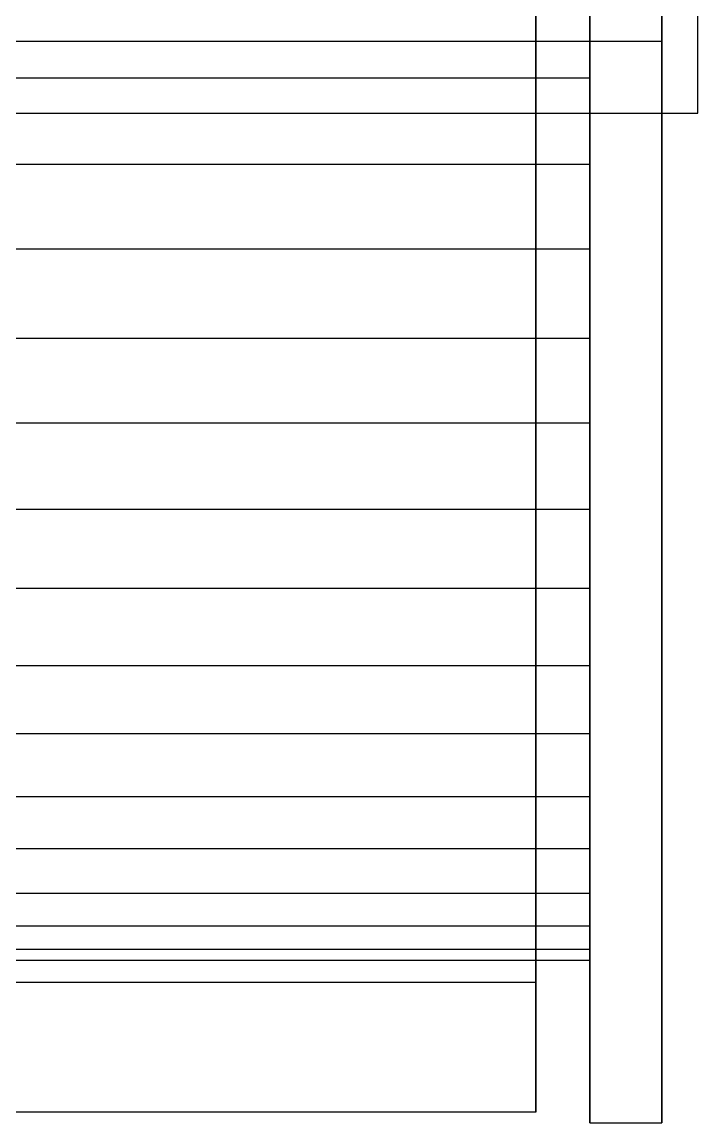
# Model space of a CAD drawing. Header units: millimetres. Extents: x -201 to 3037, y -406 to 3230.
# Drawn here: x 2498.25 to 2517, y 1329 to 1359.53 of the extents above; entities that cross this region are included whole.
import ezdxf

# ---------------------------------------------------------------- set-up
doc = ezdxf.new("R2010")
doc.units = ezdxf.units.MM
doc.layers.add('HIDDEN', color=8, linetype='Continuous')
doc.layers.add('VISIBLE', color=7, linetype='Continuous')

msp = doc.modelspace()

# ---------------------------------------------------------------- linework, layer by layer
at = {"layer": 'HIDDEN'}
for points in [[(2517, 1357), (2517, 1382)], [(2514, 1329), (2514, 1329.577), (2514, 1331.278), (2514, 1334.018), (2514, 1337.66), (2514, 1342.021), (2514, 1346.882), (2514, 1352), (2514, 1357.118), (2514, 1361.979), (2514, 1366.34), (2514, 1369.982), (2514, 1372.722), (2514, 1374.423), (2514, 1375)], [(2514, 1375), (2514, 1374.855), (2514, 1374.423), (2514, 1373.709), (2514, 1372.722), (2514, 1371.475), (2514, 1369.982), (2514, 1368.263), (2514, 1366.34), (2514, 1364.237), (2514, 1361.979), (2514, 1359.596), (2514, 1357.118), (2514, 1354.575), (2514, 1352)], [(2514, 1329), (2514, 1329.577), (2514, 1331.278), (2514, 1334.018), (2514, 1337.66), (2514, 1342.021), (2514, 1346.882), (2514, 1352), (2514, 1357.118), (2514, 1361.979), (2514, 1366.34), (2514, 1369.982), (2514, 1372.722), (2514, 1374.423), (2514, 1375)], [(2516, 1329), (2516, 1329.577), (2516, 1331.278), (2516, 1334.018), (2516, 1337.66), (2516, 1342.021), (2516, 1346.882), (2516, 1352), (2516, 1357.118), (2516, 1361.979), (2516, 1366.34), (2516, 1369.982), (2516, 1372.722), (2516, 1374.423), (2516, 1375)], [(2516, 1375), (2516, 1374.855), (2516, 1374.423), (2516, 1373.709), (2516, 1372.722), (2516, 1371.475), (2516, 1369.982), (2516, 1368.263), (2516, 1366.34), (2516, 1364.237), (2516, 1361.979), (2516, 1359.596), (2516, 1357.118), (2516, 1354.575), (2516, 1352)], [(2516, 1329), (2516, 1329.577), (2516, 1331.278), (2516, 1334.018), (2516, 1337.66), (2516, 1342.021), (2516, 1346.882), (2516, 1352), (2516, 1357.118), (2516, 1361.979), (2516, 1366.34), (2516, 1369.982), (2516, 1372.722), (2516, 1374.423), (2516, 1375)], [(2512.5, 1329.3), (2512.5, 1329.869), (2512.5, 1331.548), (2512.5, 1334.252), (2512.5, 1337.847), (2512.5, 1342.151), (2512.5, 1346.949), (2512.5, 1352), (2512.5, 1357.051), (2512.5, 1361.849), (2512.5, 1366.153), (2512.5, 1369.748), (2512.5, 1372.452), (2512.5, 1374.131), (2512.5, 1374.7)], [(2512.5, 1371.1), (2512.5, 1370.621), (2512.5, 1369.209), (2512.5, 1366.933), (2512.5, 1363.909), (2512.5, 1360.287), (2512.5, 1356.25), (2512.5, 1352), (2512.5, 1347.75), (2512.5, 1343.713), (2512.5, 1340.091), (2512.5, 1337.067), (2512.5, 1334.791), (2512.5, 1333.379), (2512.5, 1332.9)], [(2512.5, 1332.9), (2512.5, 1333.379), (2512.5, 1334.791), (2512.5, 1337.067), (2512.5, 1340.091), (2512.5, 1343.713), (2512.5, 1347.75), (2512.5, 1352), (2512.5, 1356.25), (2512.5, 1360.287), (2512.5, 1363.909), (2512.5, 1366.933), (2512.5, 1369.209), (2512.5, 1370.621), (2512.5, 1371.1)], [(2514, 1360.17), (2514, 1360.018), (2514, 1359.865), (2514, 1359.711), (2514, 1359.557), (2514, 1359.402), (2514, 1359.247), (2514, 1359.091), (2514, 1358.934), (2514, 1358.777), (2514, 1358.619), (2514, 1358.46), (2514, 1358.302), (2514, 1358.142), (2514, 1357.982)], [(2514, 1357.982), (2514, 1358.142), (2514, 1358.302), (2514, 1358.46), (2514, 1358.619), (2514, 1358.777), (2514, 1358.934), (2514, 1359.091), (2514, 1359.247), (2514, 1359.402), (2514, 1359.557), (2514, 1359.711), (2514, 1359.865), (2514, 1360.018), (2514, 1360.17)], [(2514, 1360.17), (2514, 1360.018), (2514, 1359.865), (2514, 1359.711), (2514, 1359.557), (2514, 1359.402), (2514, 1359.247), (2514, 1359.091), (2514, 1358.934), (2514, 1358.777), (2514, 1358.619), (2514, 1358.46), (2514, 1358.302), (2514, 1358.142), (2514, 1357.982)], [(2514, 1357.982), (2514, 1358.142), (2514, 1358.302), (2514, 1358.46), (2514, 1358.619), (2514, 1358.777), (2514, 1358.934), (2514, 1359.091), (2514, 1359.247), (2514, 1359.402), (2514, 1359.557), (2514, 1359.711), (2514, 1359.865), (2514, 1360.018), (2514, 1360.17)], [(2479, 1359), (2516, 1359)], [(2480, 1359), (2516, 1359)], [(2514, 1345), (2514, 1345.176), (2514, 1345.693), (2514, 1346.527), (2514, 1347.636), (2514, 1348.963), (2514, 1350.442), (2514, 1352), (2514, 1353.558), (2514, 1355.037), (2514, 1356.364), (2514, 1357.473), (2514, 1358.307), (2514, 1358.824), (2514, 1359)], [(2514, 1359), (2514, 1358.956), (2514, 1358.824), (2514, 1358.607), (2514, 1358.307), (2514, 1357.927), (2514, 1357.473), (2514, 1356.95), (2514, 1356.364), (2514, 1355.724), (2514, 1355.037), (2514, 1354.312), (2514, 1353.558), (2514, 1352.784), (2514, 1352)], [(2514, 1345), (2514, 1345.176), (2514, 1345.693), (2514, 1346.527), (2514, 1347.636), (2514, 1348.963), (2514, 1350.442), (2514, 1352), (2514, 1353.558), (2514, 1355.037), (2514, 1356.364), (2514, 1357.473), (2514, 1358.307), (2514, 1358.824), (2514, 1359)], [(2514, 1359), (2514, 1358.956), (2514, 1358.824), (2514, 1358.607), (2514, 1358.307), (2514, 1357.927), (2514, 1357.473), (2514, 1356.95), (2514, 1356.364), (2514, 1355.724), (2514, 1355.037), (2514, 1354.312), (2514, 1353.558), (2514, 1352.784), (2514, 1352)], [(2516, 1345), (2516, 1345.176), (2516, 1345.693), (2516, 1346.527), (2516, 1347.636), (2516, 1348.963), (2516, 1350.442), (2516, 1352), (2516, 1353.558), (2516, 1355.037), (2516, 1356.364), (2516, 1357.473), (2516, 1358.307), (2516, 1358.824), (2516, 1359)], [(2516, 1359), (2516, 1358.956), (2516, 1358.824), (2516, 1358.607), (2516, 1358.307), (2516, 1357.927), (2516, 1357.473), (2516, 1356.95), (2516, 1356.364), (2516, 1355.724), (2516, 1355.037), (2516, 1354.312), (2516, 1353.558), (2516, 1352.784), (2516, 1352)], [(2516, 1359), (2516, 1358.824), (2516, 1358.307), (2516, 1357.473), (2516, 1356.364), (2516, 1355.037), (2516, 1353.558), (2516, 1352), (2516, 1350.442), (2516, 1348.963), (2516, 1347.636), (2516, 1346.527), (2516, 1345.693), (2516, 1345.176), (2516, 1345)], [(2516, 1345), (2516, 1345.176), (2516, 1345.693), (2516, 1346.527), (2516, 1347.636), (2516, 1348.963), (2516, 1350.442), (2516, 1352), (2516, 1353.558), (2516, 1355.037), (2516, 1356.364), (2516, 1357.473), (2516, 1358.307), (2516, 1358.824), (2516, 1359)], [(2516, 1345), (2516, 1345.176), (2516, 1345.693), (2516, 1346.527), (2516, 1347.636), (2516, 1348.963), (2516, 1350.442), (2516, 1352), (2516, 1353.558), (2516, 1355.037), (2516, 1356.364), (2516, 1357.473), (2516, 1358.307), (2516, 1358.824), (2516, 1359)], [(2516, 1359), (2516, 1358.956), (2516, 1358.824), (2516, 1358.607), (2516, 1358.307), (2516, 1357.927), (2516, 1357.473), (2516, 1356.95), (2516, 1356.364), (2516, 1355.724), (2516, 1355.037), (2516, 1354.312), (2516, 1353.558), (2516, 1352.784), (2516, 1352)], [(2516, 1359), (2516, 1358.824), (2516, 1358.307), (2516, 1357.473), (2516, 1356.364), (2516, 1355.037), (2516, 1353.558), (2516, 1352), (2516, 1350.442), (2516, 1348.963), (2516, 1347.636), (2516, 1346.527), (2516, 1345.693), (2516, 1345.176), (2516, 1345)], [(2516, 1345), (2516, 1345.176), (2516, 1345.693), (2516, 1346.527), (2516, 1347.636), (2516, 1348.963), (2516, 1350.442), (2516, 1352), (2516, 1353.558), (2516, 1355.037), (2516, 1356.364), (2516, 1357.473), (2516, 1358.307), (2516, 1358.824), (2516, 1359)], [(2486, 1357.982), (2514, 1357.982)], [(2486, 1357.982), (2514, 1357.982)], [(2486, 1357.982), (2514, 1357.982)], [(2487.5, 1357.982), (2512.5, 1357.982)], [(2514, 1355.587), (2514, 1355.619), (2514, 1355.692), (2514, 1355.803), (2514, 1355.95), (2514, 1356.127), (2514, 1356.329), (2514, 1356.55), (2514, 1356.781), (2514, 1357.015), (2514, 1357.246), (2514, 1357.464), (2514, 1357.664), (2514, 1357.839), (2514, 1357.982)], [(2514, 1357.982), (2514, 1357.929), (2514, 1357.871), (2514, 1357.808), (2514, 1357.74), (2514, 1357.668), (2514, 1357.591), (2514, 1357.511), (2514, 1357.428), (2514, 1357.342), (2514, 1357.254), (2514, 1357.163), (2514, 1357.072), (2514, 1356.979), (2514, 1356.886)], [(2514, 1355.587), (2514, 1355.619), (2514, 1355.692), (2514, 1355.803), (2514, 1355.95), (2514, 1356.127), (2514, 1356.329), (2514, 1356.55), (2514, 1356.781), (2514, 1357.015), (2514, 1357.246), (2514, 1357.464), (2514, 1357.664), (2514, 1357.839), (2514, 1357.982)], [(2514, 1357.982), (2514, 1357.929), (2514, 1357.871), (2514, 1357.808), (2514, 1357.74), (2514, 1357.668), (2514, 1357.591), (2514, 1357.511), (2514, 1357.428), (2514, 1357.342), (2514, 1357.254), (2514, 1357.163), (2514, 1357.072), (2514, 1356.979), (2514, 1356.886)], [(2483, 1357), (2517, 1357)], [(2483, 1357), (2516, 1357)], [(2514, 1356.886), (2514, 1356.745), (2514, 1356.605), (2514, 1356.468), (2514, 1356.337), (2514, 1356.212), (2514, 1356.095), (2514, 1355.987), (2514, 1355.891), (2514, 1355.805), (2514, 1355.733), (2514, 1355.675), (2514, 1355.631), (2514, 1355.601), (2514, 1355.587)], [(2514, 1356.886), (2514, 1356.745), (2514, 1356.605), (2514, 1356.468), (2514, 1356.337), (2514, 1356.212), (2514, 1356.095), (2514, 1355.987), (2514, 1355.891), (2514, 1355.805), (2514, 1355.733), (2514, 1355.675), (2514, 1355.631), (2514, 1355.601), (2514, 1355.587)], [(2486, 1355.587), (2514, 1355.587)], [(2486, 1355.587), (2514, 1355.587)], [(2486, 1355.587), (2514, 1355.587)], [(2487.5, 1355.587), (2512.5, 1355.587)], [(2514, 1355.587), (2514, 1355.421), (2514, 1355.255), (2514, 1355.088), (2514, 1354.921), (2514, 1354.754), (2514, 1354.586), (2514, 1354.418), (2514, 1354.251), (2514, 1354.082), (2514, 1353.914), (2514, 1353.746), (2514, 1353.577), (2514, 1353.408), (2514, 1353.24)], [(2514, 1353.24), (2514, 1353.408), (2514, 1353.577), (2514, 1353.746), (2514, 1353.914), (2514, 1354.082), (2514, 1354.251), (2514, 1354.418), (2514, 1354.586), (2514, 1354.754), (2514, 1354.921), (2514, 1355.088), (2514, 1355.255), (2514, 1355.421), (2514, 1355.587)], [(2514, 1355.587), (2514, 1355.421), (2514, 1355.255), (2514, 1355.088), (2514, 1354.921), (2514, 1354.754), (2514, 1354.586), (2514, 1354.418), (2514, 1354.251), (2514, 1354.082), (2514, 1353.914), (2514, 1353.746), (2514, 1353.577), (2514, 1353.408), (2514, 1353.24)], [(2514, 1353.24), (2514, 1353.408), (2514, 1353.577), (2514, 1353.746), (2514, 1353.914), (2514, 1354.082), (2514, 1354.251), (2514, 1354.418), (2514, 1354.586), (2514, 1354.754), (2514, 1354.921), (2514, 1355.088), (2514, 1355.255), (2514, 1355.421), (2514, 1355.587)], [(2486, 1353.24), (2514, 1353.24)], [(2486, 1353.24), (2514, 1353.24)], [(2486, 1353.24), (2514, 1353.24)], [(2487.5, 1353.24), (2512.5, 1353.24)], [(2514, 1350.76), (2514, 1350.851), (2514, 1350.979), (2514, 1351.14), (2514, 1351.329), (2514, 1351.54), (2514, 1351.766), (2514, 1352), (2514, 1352.234), (2514, 1352.46), (2514, 1352.671), (2514, 1352.86), (2514, 1353.021), (2514, 1353.149), (2514, 1353.24)], [(2514, 1353.24), (2514, 1353.199), (2514, 1353.149), (2514, 1353.09), (2514, 1353.021), (2514, 1352.944), (2514, 1352.86), (2514, 1352.768), (2514, 1352.671), (2514, 1352.567), (2514, 1352.46), (2514, 1352.348), (2514, 1352.234), (2514, 1352.117), (2514, 1352)], [(2514, 1350.76), (2514, 1350.851), (2514, 1350.979), (2514, 1351.14), (2514, 1351.329), (2514, 1351.54), (2514, 1351.766), (2514, 1352), (2514, 1352.234), (2514, 1352.46), (2514, 1352.671), (2514, 1352.86), (2514, 1353.021), (2514, 1353.149), (2514, 1353.24)], [(2514, 1353.24), (2514, 1353.199), (2514, 1353.149), (2514, 1353.09), (2514, 1353.021), (2514, 1352.944), (2514, 1352.86), (2514, 1352.768), (2514, 1352.671), (2514, 1352.567), (2514, 1352.46), (2514, 1352.348), (2514, 1352.234), (2514, 1352.117), (2514, 1352)], [(2514, 1352), (2514, 1351.883), (2514, 1351.766), (2514, 1351.652), (2514, 1351.54), (2514, 1351.433), (2514, 1351.329), (2514, 1351.232), (2514, 1351.14), (2514, 1351.056), (2514, 1350.979), (2514, 1350.91), (2514, 1350.851), (2514, 1350.801), (2514, 1350.76)], [(2514, 1352), (2514, 1351.216), (2514, 1350.442), (2514, 1349.688), (2514, 1348.963), (2514, 1348.276), (2514, 1347.636), (2514, 1347.05), (2514, 1346.527), (2514, 1346.073), (2514, 1345.693), (2514, 1345.393), (2514, 1345.176), (2514, 1345.044), (2514, 1345)], [(2514, 1352), (2514, 1349.425), (2514, 1346.882), (2514, 1344.404), (2514, 1342.021), (2514, 1339.763), (2514, 1337.66), (2514, 1335.737), (2514, 1334.018), (2514, 1332.525), (2514, 1331.278), (2514, 1330.291), (2514, 1329.577), (2514, 1329.145), (2514, 1329)], [(2514, 1352), (2514, 1351.883), (2514, 1351.766), (2514, 1351.652), (2514, 1351.54), (2514, 1351.433), (2514, 1351.329), (2514, 1351.232), (2514, 1351.14), (2514, 1351.056), (2514, 1350.979), (2514, 1350.91), (2514, 1350.851), (2514, 1350.801), (2514, 1350.76)], [(2514, 1352), (2514, 1351.216), (2514, 1350.442), (2514, 1349.688), (2514, 1348.963), (2514, 1348.276), (2514, 1347.636), (2514, 1347.05), (2514, 1346.527), (2514, 1346.073), (2514, 1345.693), (2514, 1345.393), (2514, 1345.176), (2514, 1345.044), (2514, 1345)], [(2516, 1352), (2516, 1349.425), (2516, 1346.882), (2516, 1344.404), (2516, 1342.021), (2516, 1339.763), (2516, 1337.66), (2516, 1335.737), (2516, 1334.018), (2516, 1332.525), (2516, 1331.278), (2516, 1330.291), (2516, 1329.577), (2516, 1329.145), (2516, 1329)], [(2516, 1352), (2516, 1351.216), (2516, 1350.442), (2516, 1349.688), (2516, 1348.963), (2516, 1348.276), (2516, 1347.636), (2516, 1347.05), (2516, 1346.527), (2516, 1346.073), (2516, 1345.693), (2516, 1345.393), (2516, 1345.176), (2516, 1345.044), (2516, 1345)], [(2516, 1352), (2516, 1351.216), (2516, 1350.442), (2516, 1349.688), (2516, 1348.963), (2516, 1348.276), (2516, 1347.636), (2516, 1347.05), (2516, 1346.527), (2516, 1346.073), (2516, 1345.693), (2516, 1345.393), (2516, 1345.176), (2516, 1345.044), (2516, 1345)], [(2486, 1350.76), (2514, 1350.76)], [(2486, 1350.76), (2514, 1350.76)], [(2486, 1350.76), (2514, 1350.76)], [(2487.5, 1350.76), (2512.5, 1350.76)], [(2514, 1350.76), (2514, 1350.592), (2514, 1350.423), (2514, 1350.254), (2514, 1350.086), (2514, 1349.918), (2514, 1349.749), (2514, 1349.582), (2514, 1349.414), (2514, 1349.246), (2514, 1349.079), (2514, 1348.912), (2514, 1348.745), (2514, 1348.579), (2514, 1348.413)], [(2514, 1348.413), (2514, 1348.579), (2514, 1348.745), (2514, 1348.912), (2514, 1349.079), (2514, 1349.246), (2514, 1349.414), (2514, 1349.582), (2514, 1349.749), (2514, 1349.918), (2514, 1350.086), (2514, 1350.254), (2514, 1350.423), (2514, 1350.592), (2514, 1350.76)], [(2514, 1350.76), (2514, 1350.592), (2514, 1350.423), (2514, 1350.254), (2514, 1350.086), (2514, 1349.918), (2514, 1349.749), (2514, 1349.582), (2514, 1349.414), (2514, 1349.246), (2514, 1349.079), (2514, 1348.912), (2514, 1348.745), (2514, 1348.579), (2514, 1348.413)], [(2514, 1348.413), (2514, 1348.579), (2514, 1348.745), (2514, 1348.912), (2514, 1349.079), (2514, 1349.246), (2514, 1349.414), (2514, 1349.582), (2514, 1349.749), (2514, 1349.918), (2514, 1350.086), (2514, 1350.254), (2514, 1350.423), (2514, 1350.592), (2514, 1350.76)], [(2486, 1348.413), (2514, 1348.413)], [(2486, 1348.413), (2514, 1348.413)], [(2486, 1348.413), (2514, 1348.413)], [(2487.5, 1348.413), (2512.5, 1348.413)], [(2514, 1346.018), (2514, 1346.161), (2514, 1346.336), (2514, 1346.536), (2514, 1346.754), (2514, 1346.985), (2514, 1347.219), (2514, 1347.45), (2514, 1347.671), (2514, 1347.873), (2514, 1348.05), (2514, 1348.197), (2514, 1348.308), (2514, 1348.381), (2514, 1348.413)], [(2514, 1348.413), (2514, 1348.399), (2514, 1348.369), (2514, 1348.325), (2514, 1348.267), (2514, 1348.195), (2514, 1348.109), (2514, 1348.013), (2514, 1347.905), (2514, 1347.788), (2514, 1347.663), (2514, 1347.532), (2514, 1347.395), (2514, 1347.255), (2514, 1347.114)], [(2514, 1346.018), (2514, 1346.161), (2514, 1346.336), (2514, 1346.536), (2514, 1346.754), (2514, 1346.985), (2514, 1347.219), (2514, 1347.45), (2514, 1347.671), (2514, 1347.873), (2514, 1348.05), (2514, 1348.197), (2514, 1348.308), (2514, 1348.381), (2514, 1348.413)], [(2514, 1348.413), (2514, 1348.399), (2514, 1348.369), (2514, 1348.325), (2514, 1348.267), (2514, 1348.195), (2514, 1348.109), (2514, 1348.013), (2514, 1347.905), (2514, 1347.788), (2514, 1347.663), (2514, 1347.532), (2514, 1347.395), (2514, 1347.255), (2514, 1347.114)], [(2514, 1347.114), (2514, 1347.021), (2514, 1346.928), (2514, 1346.837), (2514, 1346.746), (2514, 1346.658), (2514, 1346.572), (2514, 1346.489), (2514, 1346.409), (2514, 1346.332), (2514, 1346.26), (2514, 1346.192), (2514, 1346.129), (2514, 1346.071), (2514, 1346.018)], [(2514, 1347.114), (2514, 1347.021), (2514, 1346.928), (2514, 1346.837), (2514, 1346.746), (2514, 1346.658), (2514, 1346.572), (2514, 1346.489), (2514, 1346.409), (2514, 1346.332), (2514, 1346.26), (2514, 1346.192), (2514, 1346.129), (2514, 1346.071), (2514, 1346.018)], [(2486, 1346.018), (2514, 1346.018)], [(2486, 1346.018), (2514, 1346.018)], [(2486, 1346.018), (2514, 1346.018)], [(2487.5, 1346.018), (2512.5, 1346.018)], [(2514, 1346.018), (2514, 1345.858), (2514, 1345.698), (2514, 1345.54), (2514, 1345.381), (2514, 1345.223), (2514, 1345.066), (2514, 1344.909), (2514, 1344.753), (2514, 1344.598), (2514, 1344.443), (2514, 1344.289), (2514, 1344.135), (2514, 1343.982), (2514, 1343.83)], [(2514, 1343.83), (2514, 1343.982), (2514, 1344.135), (2514, 1344.289), (2514, 1344.443), (2514, 1344.598), (2514, 1344.753), (2514, 1344.909), (2514, 1345.066), (2514, 1345.223), (2514, 1345.381), (2514, 1345.54), (2514, 1345.698), (2514, 1345.858), (2514, 1346.018)], [(2514, 1346.018), (2514, 1345.858), (2514, 1345.698), (2514, 1345.54), (2514, 1345.381), (2514, 1345.223), (2514, 1345.066), (2514, 1344.909), (2514, 1344.753), (2514, 1344.598), (2514, 1344.443), (2514, 1344.289), (2514, 1344.135), (2514, 1343.982), (2514, 1343.83)], [(2514, 1343.83), (2514, 1343.982), (2514, 1344.135), (2514, 1344.289), (2514, 1344.443), (2514, 1344.598), (2514, 1344.753), (2514, 1344.909), (2514, 1345.066), (2514, 1345.223), (2514, 1345.381), (2514, 1345.54), (2514, 1345.698), (2514, 1345.858), (2514, 1346.018)], [(2486, 1343.83), (2514, 1343.83)], [(2486, 1343.83), (2514, 1343.83)], [(2486, 1343.83), (2514, 1343.83)], [(2487.5, 1343.83), (2512.5, 1343.83)], [(2514, 1341.683), (2514, 1341.852), (2514, 1342.041), (2514, 1342.244), (2514, 1342.456), (2514, 1342.67), (2514, 1342.882), (2514, 1343.085), (2514, 1343.273), (2514, 1343.442), (2514, 1343.587), (2514, 1343.704), (2514, 1343.79), (2514, 1343.843), (2514, 1343.861)], [(2514, 1343.861), (2514, 1343.861), (2514, 1343.86), (2514, 1343.859), (2514, 1343.858), (2514, 1343.857), (2514, 1343.855), (2514, 1343.853), (2514, 1343.851), (2514, 1343.848), (2514, 1343.845), (2514, 1343.842), (2514, 1343.838), (2514, 1343.834), (2514, 1343.83)], [(2514, 1343.83), (2514, 1343.834), (2514, 1343.838), (2514, 1343.842), (2514, 1343.845), (2514, 1343.848), (2514, 1343.851), (2514, 1343.853), (2514, 1343.855), (2514, 1343.857), (2514, 1343.858), (2514, 1343.859), (2514, 1343.86), (2514, 1343.861), (2514, 1343.861)], [(2514, 1343.861), (2514, 1343.853), (2514, 1343.828), (2514, 1343.788), (2514, 1343.732), (2514, 1343.661), (2514, 1343.577), (2514, 1343.48), (2514, 1343.371), (2514, 1343.252), (2514, 1343.125), (2514, 1342.99), (2514, 1342.85), (2514, 1342.706), (2514, 1342.561)], [(2514, 1341.683), (2514, 1341.852), (2514, 1342.041), (2514, 1342.244), (2514, 1342.456), (2514, 1342.67), (2514, 1342.882), (2514, 1343.085), (2514, 1343.273), (2514, 1343.442), (2514, 1343.587), (2514, 1343.704), (2514, 1343.79), (2514, 1343.843), (2514, 1343.861)], [(2514, 1343.861), (2514, 1343.861), (2514, 1343.86), (2514, 1343.859), (2514, 1343.858), (2514, 1343.857), (2514, 1343.855), (2514, 1343.853), (2514, 1343.851), (2514, 1343.848), (2514, 1343.845), (2514, 1343.842), (2514, 1343.838), (2514, 1343.834), (2514, 1343.83)], [(2514, 1343.83), (2514, 1343.834), (2514, 1343.838), (2514, 1343.842), (2514, 1343.845), (2514, 1343.848), (2514, 1343.851), (2514, 1343.853), (2514, 1343.855), (2514, 1343.857), (2514, 1343.858), (2514, 1343.859), (2514, 1343.86), (2514, 1343.861), (2514, 1343.861)], [(2514, 1343.861), (2514, 1343.853), (2514, 1343.828), (2514, 1343.788), (2514, 1343.732), (2514, 1343.661), (2514, 1343.577), (2514, 1343.48), (2514, 1343.371), (2514, 1343.252), (2514, 1343.125), (2514, 1342.99), (2514, 1342.85), (2514, 1342.706), (2514, 1342.561)], [(2514, 1342.561), (2514, 1342.492), (2514, 1342.423), (2514, 1342.355), (2514, 1342.287), (2514, 1342.221), (2514, 1342.155), (2514, 1342.09), (2514, 1342.026), (2514, 1341.964), (2514, 1341.904), (2514, 1341.846), (2514, 1341.789), (2514, 1341.735), (2514, 1341.683)], [(2514, 1342.561), (2514, 1342.492), (2514, 1342.423), (2514, 1342.355), (2514, 1342.287), (2514, 1342.221), (2514, 1342.155), (2514, 1342.09), (2514, 1342.026), (2514, 1341.964), (2514, 1341.904), (2514, 1341.846), (2514, 1341.789), (2514, 1341.735), (2514, 1341.683)], [(2486, 1341.683), (2514, 1341.683)], [(2486, 1341.683), (2514, 1341.683)], [(2486, 1341.683), (2514, 1341.683)], [(2487.5, 1341.683), (2512.5, 1341.683)], [(2514, 1341.683), (2514, 1341.543), (2514, 1341.403), (2514, 1341.265), (2514, 1341.128), (2514, 1340.991), (2514, 1340.855), (2514, 1340.721), (2514, 1340.587), (2514, 1340.454), (2514, 1340.322), (2514, 1340.191), (2514, 1340.061), (2514, 1339.932), (2514, 1339.804)], [(2514, 1339.804), (2514, 1339.932), (2514, 1340.061), (2514, 1340.191), (2514, 1340.322), (2514, 1340.454), (2514, 1340.587), (2514, 1340.721), (2514, 1340.855), (2514, 1340.991), (2514, 1341.128), (2514, 1341.265), (2514, 1341.403), (2514, 1341.543), (2514, 1341.683)], [(2514, 1341.683), (2514, 1341.543), (2514, 1341.403), (2514, 1341.265), (2514, 1341.128), (2514, 1340.991), (2514, 1340.855), (2514, 1340.721), (2514, 1340.587), (2514, 1340.454), (2514, 1340.322), (2514, 1340.191), (2514, 1340.061), (2514, 1339.932), (2514, 1339.804)], [(2514, 1339.804), (2514, 1339.932), (2514, 1340.061), (2514, 1340.191), (2514, 1340.322), (2514, 1340.454), (2514, 1340.587), (2514, 1340.721), (2514, 1340.855), (2514, 1340.991), (2514, 1341.128), (2514, 1341.265), (2514, 1341.403), (2514, 1341.543), (2514, 1341.683)], [(2486, 1339.804), (2514, 1339.804)], [(2486, 1339.804), (2514, 1339.804)], [(2486, 1339.804), (2514, 1339.804)], [(2487.5, 1339.804), (2512.5, 1339.804)], [(2514, 1338.051), (2514, 1338.226), (2514, 1338.41), (2514, 1338.599), (2514, 1338.789), (2514, 1338.976), (2514, 1339.156), (2514, 1339.325), (2514, 1339.48), (2514, 1339.618), (2514, 1339.734), (2514, 1339.827), (2514, 1339.895), (2514, 1339.937), (2514, 1339.951)], [(2514, 1339.951), (2514, 1339.95), (2514, 1339.948), (2514, 1339.944), (2514, 1339.939), (2514, 1339.932), (2514, 1339.923), (2514, 1339.914), (2514, 1339.902), (2514, 1339.89), (2514, 1339.875), (2514, 1339.86), (2514, 1339.843), (2514, 1339.824), (2514, 1339.804)], [(2514, 1339.804), (2514, 1339.824), (2514, 1339.843), (2514, 1339.86), (2514, 1339.875), (2514, 1339.89), (2514, 1339.902), (2514, 1339.914), (2514, 1339.923), (2514, 1339.932), (2514, 1339.939), (2514, 1339.944), (2514, 1339.948), (2514, 1339.95), (2514, 1339.951)], [(2514, 1339.951), (2514, 1339.943), (2514, 1339.918), (2514, 1339.878), (2514, 1339.822), (2514, 1339.752), (2514, 1339.667), (2514, 1339.57), (2514, 1339.461), (2514, 1339.342), (2514, 1339.215), (2514, 1339.08), (2514, 1338.94), (2514, 1338.796), (2514, 1338.651)], [(2514, 1338.051), (2514, 1338.226), (2514, 1338.41), (2514, 1338.599), (2514, 1338.789), (2514, 1338.976), (2514, 1339.156), (2514, 1339.325), (2514, 1339.48), (2514, 1339.618), (2514, 1339.734), (2514, 1339.827), (2514, 1339.895), (2514, 1339.937), (2514, 1339.951)], [(2514, 1339.951), (2514, 1339.95), (2514, 1339.948), (2514, 1339.944), (2514, 1339.939), (2514, 1339.932), (2514, 1339.923), (2514, 1339.914), (2514, 1339.902), (2514, 1339.89), (2514, 1339.875), (2514, 1339.86), (2514, 1339.843), (2514, 1339.824), (2514, 1339.804)], [(2514, 1339.804), (2514, 1339.824), (2514, 1339.843), (2514, 1339.86), (2514, 1339.875), (2514, 1339.89), (2514, 1339.902), (2514, 1339.914), (2514, 1339.923), (2514, 1339.932), (2514, 1339.939), (2514, 1339.944), (2514, 1339.948), (2514, 1339.95), (2514, 1339.951)], [(2514, 1339.951), (2514, 1339.943), (2514, 1339.918), (2514, 1339.878), (2514, 1339.822), (2514, 1339.752), (2514, 1339.667), (2514, 1339.57), (2514, 1339.461), (2514, 1339.342), (2514, 1339.215), (2514, 1339.08), (2514, 1338.94), (2514, 1338.796), (2514, 1338.651)], [(2514, 1338.651), (2514, 1338.606), (2514, 1338.562), (2514, 1338.517), (2514, 1338.473), (2514, 1338.429), (2514, 1338.386), (2514, 1338.342), (2514, 1338.299), (2514, 1338.256), (2514, 1338.214), (2514, 1338.173), (2514, 1338.131), (2514, 1338.091), (2514, 1338.051)], [(2514, 1338.651), (2514, 1338.606), (2514, 1338.562), (2514, 1338.517), (2514, 1338.473), (2514, 1338.429), (2514, 1338.386), (2514, 1338.342), (2514, 1338.299), (2514, 1338.256), (2514, 1338.214), (2514, 1338.173), (2514, 1338.131), (2514, 1338.091), (2514, 1338.051)], [(2486, 1338.051), (2514, 1338.051)], [(2486, 1338.051), (2514, 1338.051)], [(2486, 1338.051), (2514, 1338.051)], [(2487.5, 1338.051), (2512.5, 1338.051)], [(2514, 1338.051), (2514, 1337.94), (2514, 1337.831), (2514, 1337.722), (2514, 1337.615), (2514, 1337.509), (2514, 1337.404), (2514, 1337.3), (2514, 1337.198), (2514, 1337.097), (2514, 1336.997), (2514, 1336.898), (2514, 1336.801), (2514, 1336.704), (2514, 1336.61)], [(2514, 1336.61), (2514, 1336.704), (2514, 1336.801), (2514, 1336.898), (2514, 1336.997), (2514, 1337.097), (2514, 1337.198), (2514, 1337.3), (2514, 1337.404), (2514, 1337.509), (2514, 1337.615), (2514, 1337.722), (2514, 1337.831), (2514, 1337.94), (2514, 1338.051)], [(2514, 1338.051), (2514, 1337.94), (2514, 1337.831), (2514, 1337.722), (2514, 1337.615), (2514, 1337.509), (2514, 1337.404), (2514, 1337.3), (2514, 1337.198), (2514, 1337.097), (2514, 1336.997), (2514, 1336.898), (2514, 1336.801), (2514, 1336.704), (2514, 1336.61)], [(2514, 1336.61), (2514, 1336.704), (2514, 1336.801), (2514, 1336.898), (2514, 1336.997), (2514, 1337.097), (2514, 1337.198), (2514, 1337.3), (2514, 1337.404), (2514, 1337.509), (2514, 1337.615), (2514, 1337.722), (2514, 1337.831), (2514, 1337.94), (2514, 1338.051)], [(2514, 1335.37), (2514, 1335.534), (2514, 1335.7), (2514, 1335.865), (2514, 1336.027), (2514, 1336.182), (2514, 1336.329), (2514, 1336.465), (2514, 1336.587), (2514, 1336.694), (2514, 1336.785), (2514, 1336.856), (2514, 1336.908), (2514, 1336.94), (2514, 1336.951)], [(2514, 1336.951), (2514, 1336.949), (2514, 1336.943), (2514, 1336.934), (2514, 1336.922), (2514, 1336.905), (2514, 1336.886), (2514, 1336.862), (2514, 1336.836), (2514, 1336.806), (2514, 1336.773), (2514, 1336.736), (2514, 1336.697), (2514, 1336.655), (2514, 1336.61)], [(2514, 1336.61), (2514, 1336.655), (2514, 1336.697), (2514, 1336.736), (2514, 1336.773), (2514, 1336.806), (2514, 1336.836), (2514, 1336.862), (2514, 1336.886), (2514, 1336.905), (2514, 1336.922), (2514, 1336.934), (2514, 1336.943), (2514, 1336.949), (2514, 1336.951)], [(2514, 1336.951), (2514, 1336.942), (2514, 1336.918), (2514, 1336.878), (2514, 1336.822), (2514, 1336.751), (2514, 1336.667), (2514, 1336.57), (2514, 1336.461), (2514, 1336.342), (2514, 1336.215), (2514, 1336.08), (2514, 1335.94), (2514, 1335.796), (2514, 1335.651)], [(2514, 1335.37), (2514, 1335.534), (2514, 1335.7), (2514, 1335.865), (2514, 1336.027), (2514, 1336.182), (2514, 1336.329), (2514, 1336.465), (2514, 1336.587), (2514, 1336.694), (2514, 1336.785), (2514, 1336.856), (2514, 1336.908), (2514, 1336.94), (2514, 1336.951)], [(2514, 1336.951), (2514, 1336.949), (2514, 1336.943), (2514, 1336.934), (2514, 1336.922), (2514, 1336.905), (2514, 1336.886), (2514, 1336.862), (2514, 1336.836), (2514, 1336.806), (2514, 1336.773), (2514, 1336.736), (2514, 1336.697), (2514, 1336.655), (2514, 1336.61)], [(2514, 1336.61), (2514, 1336.655), (2514, 1336.697), (2514, 1336.736), (2514, 1336.773), (2514, 1336.806), (2514, 1336.836), (2514, 1336.862), (2514, 1336.886), (2514, 1336.905), (2514, 1336.922), (2514, 1336.934), (2514, 1336.943), (2514, 1336.949), (2514, 1336.951)], [(2514, 1336.951), (2514, 1336.942), (2514, 1336.918), (2514, 1336.878), (2514, 1336.822), (2514, 1336.751), (2514, 1336.667), (2514, 1336.57), (2514, 1336.461), (2514, 1336.342), (2514, 1336.215), (2514, 1336.08), (2514, 1335.94), (2514, 1335.796), (2514, 1335.651)], [(2486, 1336.61), (2514, 1336.61)], [(2486, 1336.61), (2514, 1336.61)], [(2486, 1336.61), (2514, 1336.61)], [(2487.5, 1336.61), (2512.5, 1336.61)], [(2514, 1335.651), (2514, 1335.63), (2514, 1335.61), (2514, 1335.59), (2514, 1335.57), (2514, 1335.55), (2514, 1335.53), (2514, 1335.509), (2514, 1335.489), (2514, 1335.469), (2514, 1335.449), (2514, 1335.429), (2514, 1335.41), (2514, 1335.39), (2514, 1335.37)], [(2514, 1335.651), (2514, 1335.63), (2514, 1335.61), (2514, 1335.59), (2514, 1335.57), (2514, 1335.55), (2514, 1335.53), (2514, 1335.509), (2514, 1335.489), (2514, 1335.469), (2514, 1335.449), (2514, 1335.429), (2514, 1335.41), (2514, 1335.39), (2514, 1335.37)], [(2486, 1335.37), (2514, 1335.37)], [(2486, 1335.37), (2514, 1335.37)], [(2486, 1335.37), (2514, 1335.37)], [(2487.5, 1335.37), (2512.5, 1335.37)], [(2514, 1335.37), (2514, 1335.296), (2514, 1335.223), (2514, 1335.152), (2514, 1335.083), (2514, 1335.014), (2514, 1334.947), (2514, 1334.882), (2514, 1334.818), (2514, 1334.755), (2514, 1334.694), (2514, 1334.634), (2514, 1334.576), (2514, 1334.519), (2514, 1334.464)], [(2514, 1334.464), (2514, 1334.519), (2514, 1334.576), (2514, 1334.634), (2514, 1334.694), (2514, 1334.755), (2514, 1334.818), (2514, 1334.882), (2514, 1334.947), (2514, 1335.014), (2514, 1335.083), (2514, 1335.152), (2514, 1335.223), (2514, 1335.296), (2514, 1335.37)], [(2514, 1335.37), (2514, 1335.296), (2514, 1335.223), (2514, 1335.152), (2514, 1335.083), (2514, 1335.014), (2514, 1334.947), (2514, 1334.882), (2514, 1334.818), (2514, 1334.755), (2514, 1334.694), (2514, 1334.634), (2514, 1334.576), (2514, 1334.519), (2514, 1334.464)], [(2514, 1334.464), (2514, 1334.519), (2514, 1334.576), (2514, 1334.634), (2514, 1334.694), (2514, 1334.755), (2514, 1334.818), (2514, 1334.882), (2514, 1334.947), (2514, 1335.014), (2514, 1335.083), (2514, 1335.152), (2514, 1335.223), (2514, 1335.296), (2514, 1335.37)], [(2514, 1333.822), (2514, 1333.963), (2514, 1334.102), (2514, 1334.236), (2514, 1334.365), (2514, 1334.487), (2514, 1334.601), (2514, 1334.704), (2514, 1334.796), (2514, 1334.876), (2514, 1334.943), (2514, 1334.996), (2514, 1335.034), (2514, 1335.057), (2514, 1335.065)], [(2514, 1335.065), (2514, 1335.061), (2514, 1335.051), (2514, 1335.035), (2514, 1335.012), (2514, 1334.982), (2514, 1334.946), (2514, 1334.905), (2514, 1334.857), (2514, 1334.804), (2514, 1334.745), (2514, 1334.681), (2514, 1334.613), (2514, 1334.54), (2514, 1334.464)], [(2514, 1334.464), (2514, 1334.54), (2514, 1334.613), (2514, 1334.681), (2514, 1334.745), (2514, 1334.804), (2514, 1334.857), (2514, 1334.905), (2514, 1334.946), (2514, 1334.982), (2514, 1335.012), (2514, 1335.035), (2514, 1335.051), (2514, 1335.061), (2514, 1335.065)], [(2514, 1335.065), (2514, 1335.057), (2514, 1335.034), (2514, 1334.996), (2514, 1334.943), (2514, 1334.876), (2514, 1334.796), (2514, 1334.704), (2514, 1334.601), (2514, 1334.487), (2514, 1334.365), (2514, 1334.236), (2514, 1334.102), (2514, 1333.963), (2514, 1333.822)], [(2514, 1333.822), (2514, 1333.963), (2514, 1334.102), (2514, 1334.236), (2514, 1334.365), (2514, 1334.487), (2514, 1334.601), (2514, 1334.704), (2514, 1334.796), (2514, 1334.876), (2514, 1334.943), (2514, 1334.996), (2514, 1335.034), (2514, 1335.057), (2514, 1335.065)], [(2514, 1335.065), (2514, 1335.061), (2514, 1335.051), (2514, 1335.035), (2514, 1335.012), (2514, 1334.982), (2514, 1334.946), (2514, 1334.905), (2514, 1334.857), (2514, 1334.804), (2514, 1334.745), (2514, 1334.681), (2514, 1334.613), (2514, 1334.54), (2514, 1334.464)], [(2514, 1334.464), (2514, 1334.54), (2514, 1334.613), (2514, 1334.681), (2514, 1334.745), (2514, 1334.804), (2514, 1334.857), (2514, 1334.905), (2514, 1334.946), (2514, 1334.982), (2514, 1335.012), (2514, 1335.035), (2514, 1335.051), (2514, 1335.061), (2514, 1335.065)], [(2514, 1335.065), (2514, 1335.057), (2514, 1335.034), (2514, 1334.996), (2514, 1334.943), (2514, 1334.876), (2514, 1334.796), (2514, 1334.704), (2514, 1334.601), (2514, 1334.487), (2514, 1334.365), (2514, 1334.236), (2514, 1334.102), (2514, 1333.963), (2514, 1333.822)], [(2486, 1334.464), (2514, 1334.464)], [(2486, 1334.464), (2514, 1334.464)], [(2486, 1334.464), (2514, 1334.464)], [(2487.5, 1334.464), (2512.5, 1334.464)], [(2514, 1333.513), (2514, 1333.623), (2514, 1333.729), (2514, 1333.831), (2514, 1333.926), (2514, 1334.015), (2514, 1334.096), (2514, 1334.17), (2514, 1334.235), (2514, 1334.291), (2514, 1334.337), (2514, 1334.374), (2514, 1334.4), (2514, 1334.416), (2514, 1334.421)], [(2514, 1334.421), (2514, 1334.416), (2514, 1334.4), (2514, 1334.374), (2514, 1334.337), (2514, 1334.291), (2514, 1334.235), (2514, 1334.17), (2514, 1334.096), (2514, 1334.015), (2514, 1333.926), (2514, 1333.831), (2514, 1333.729), (2514, 1333.623), (2514, 1333.513)], [(2514, 1333.513), (2514, 1333.623), (2514, 1333.729), (2514, 1333.831), (2514, 1333.926), (2514, 1334.015), (2514, 1334.096), (2514, 1334.17), (2514, 1334.235), (2514, 1334.291), (2514, 1334.337), (2514, 1334.374), (2514, 1334.4), (2514, 1334.416), (2514, 1334.421)], [(2514, 1334.421), (2514, 1334.416), (2514, 1334.4), (2514, 1334.374), (2514, 1334.337), (2514, 1334.291), (2514, 1334.235), (2514, 1334.17), (2514, 1334.096), (2514, 1334.015), (2514, 1333.926), (2514, 1333.831), (2514, 1333.729), (2514, 1333.623), (2514, 1333.513)], [(2486, 1333.822), (2514, 1333.822)], [(2486, 1333.822), (2514, 1333.822)], [(2486, 1333.822), (2514, 1333.822)], [(2487.5, 1333.822), (2512.5, 1333.822)], [(2514, 1333.822), (2514, 1333.79), (2514, 1333.76), (2514, 1333.731), (2514, 1333.703), (2514, 1333.677), (2514, 1333.653), (2514, 1333.63), (2514, 1333.609), (2514, 1333.589), (2514, 1333.571), (2514, 1333.554), (2514, 1333.539), (2514, 1333.525), (2514, 1333.513)], [(2514, 1333.513), (2514, 1333.525), (2514, 1333.539), (2514, 1333.554), (2514, 1333.571), (2514, 1333.589), (2514, 1333.609), (2514, 1333.63), (2514, 1333.653), (2514, 1333.677), (2514, 1333.703), (2514, 1333.731), (2514, 1333.76), (2514, 1333.79), (2514, 1333.822)], [(2514, 1333.822), (2514, 1333.79), (2514, 1333.76), (2514, 1333.731), (2514, 1333.703), (2514, 1333.677), (2514, 1333.653), (2514, 1333.63), (2514, 1333.609), (2514, 1333.589), (2514, 1333.571), (2514, 1333.554), (2514, 1333.539), (2514, 1333.525), (2514, 1333.513)], [(2514, 1333.513), (2514, 1333.525), (2514, 1333.539), (2514, 1333.554), (2514, 1333.571), (2514, 1333.589), (2514, 1333.609), (2514, 1333.63), (2514, 1333.653), (2514, 1333.677), (2514, 1333.703), (2514, 1333.731), (2514, 1333.76), (2514, 1333.79), (2514, 1333.822)], [(2486, 1333.513), (2514, 1333.513)], [(2486, 1333.513), (2514, 1333.513)], [(2486, 1333.513), (2514, 1333.513)], [(2487.5, 1333.513), (2512.5, 1333.513)], [(2512.5, 1332.9), (2487.5, 1332.9)], [(2512.5, 1332.9), (2487.5, 1332.9)], [(2512.5, 1329.3), (2487.5, 1329.3)]]:
    msp.add_lwpolyline(points, dxfattribs=at)
at = {"layer": 'VISIBLE'}
for points in [[(2517, 1357), (2517, 1382)], [(2514, 1375), (2514, 1374.855), (2514, 1374.423), (2514, 1373.709), (2514, 1372.722), (2514, 1371.475), (2514, 1369.982), (2514, 1368.263), (2514, 1366.34), (2514, 1364.237), (2514, 1361.979), (2514, 1359.596), (2514, 1357.118), (2514, 1354.575), (2514, 1352)], [(2516, 1375), (2516, 1374.855), (2516, 1374.423), (2516, 1373.709), (2516, 1372.722), (2516, 1371.475), (2516, 1369.982), (2516, 1368.263), (2516, 1366.34), (2516, 1364.237), (2516, 1361.979), (2516, 1359.596), (2516, 1357.118), (2516, 1354.575), (2516, 1352)], [(2512.5, 1374.7), (2512.5, 1374.131), (2512.5, 1372.452), (2512.5, 1369.748), (2512.5, 1366.153), (2512.5, 1361.849), (2512.5, 1357.051), (2512.5, 1352), (2512.5, 1346.949), (2512.5, 1342.151), (2512.5, 1337.847), (2512.5, 1334.252), (2512.5, 1331.548), (2512.5, 1329.869), (2512.5, 1329.3)], [(2512.5, 1357.982), (2514, 1357.982)], [(2516, 1357), (2517, 1357)], [(2512.5, 1355.587), (2514, 1355.587)], [(2512.5, 1353.24), (2514, 1353.24)], [(2514, 1352), (2514, 1349.425), (2514, 1346.882), (2514, 1344.404), (2514, 1342.021), (2514, 1339.763), (2514, 1337.66), (2514, 1335.737), (2514, 1334.018), (2514, 1332.525), (2514, 1331.278), (2514, 1330.291), (2514, 1329.577), (2514, 1329.145), (2514, 1329)], [(2516, 1352), (2516, 1349.425), (2516, 1346.882), (2516, 1344.404), (2516, 1342.021), (2516, 1339.763), (2516, 1337.66), (2516, 1335.737), (2516, 1334.018), (2516, 1332.525), (2516, 1331.278), (2516, 1330.291), (2516, 1329.577), (2516, 1329.145), (2516, 1329)], [(2512.5, 1350.76), (2514, 1350.76)], [(2512.5, 1348.413), (2514, 1348.413)], [(2512.5, 1346.018), (2514, 1346.018)], [(2512.5, 1343.83), (2514, 1343.83)], [(2512.5, 1341.683), (2514, 1341.683)], [(2512.5, 1339.804), (2514, 1339.804)], [(2512.5, 1338.051), (2514, 1338.051)], [(2512.5, 1336.61), (2514, 1336.61)], [(2512.5, 1335.37), (2514, 1335.37)], [(2512.5, 1334.464), (2514, 1334.464)], [(2512.5, 1333.822), (2514, 1333.822)], [(2512.5, 1333.513), (2514, 1333.513)], [(2512.5, 1329.3), (2487.5, 1329.3)], [(2514, 1329), (2516, 1329)]]:
    msp.add_lwpolyline(points, dxfattribs=at)

doc.saveas('drawing.dxf')
